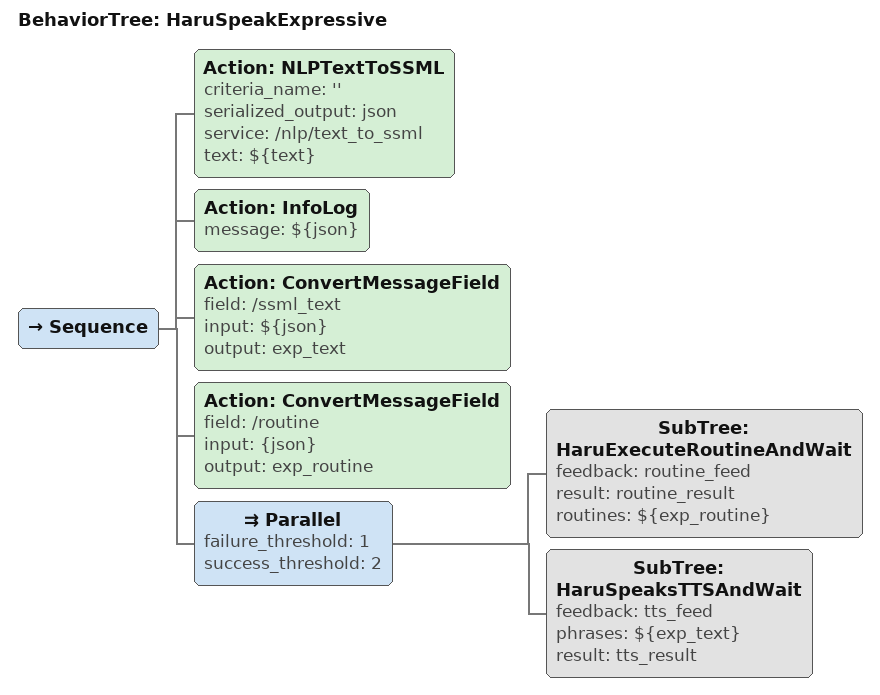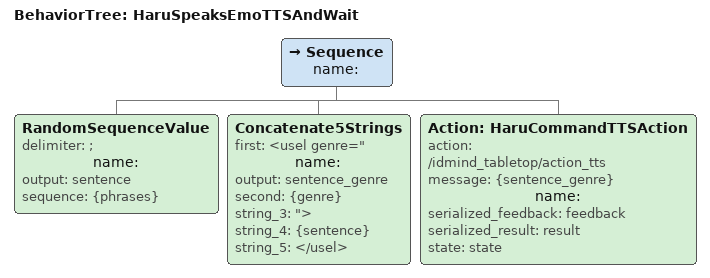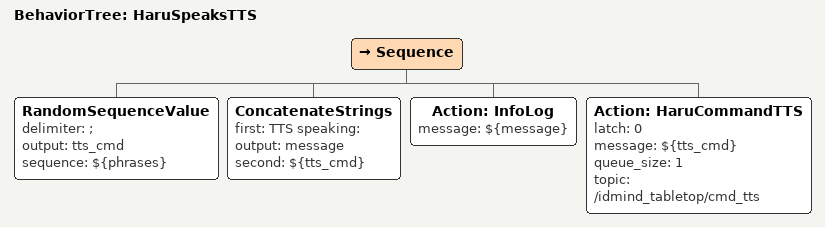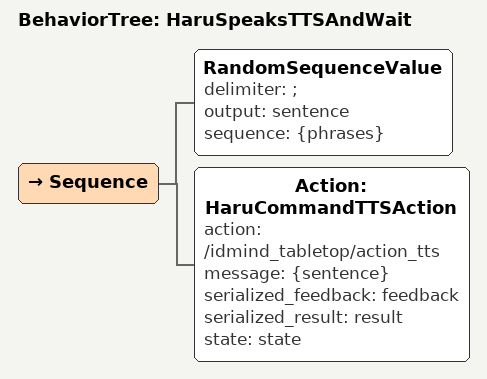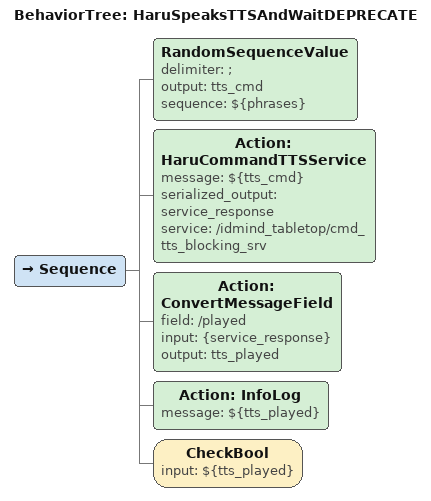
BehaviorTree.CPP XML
<BehaviorTree ID="HaruSpeakExpressive">
    <Sequence>
        <Action ID="NLPTextToSSML" criteria_name="''" serialized_output="json" service="/nlp/text_to_ssml" text="${text}"/>
        <Action ID="InfoLog" message="${json}"/>
        <Action ID="ConvertMessageField" field="/ssml_text" input="${json}" output="exp_text"/>
        <Action ID="ConvertMessageField" field="/routine" input="{json}" output="exp_routine"/>
        <Parallel failure_threshold="1" success_threshold="2">
            <SubTree ID="HaruExecuteRoutineAndWait" feedback="routine_feed" result="routine_result" routines="${exp_routine}"/>
            <SubTree ID="HaruSpeaksTTSAndWait" feedback="tts_feed" phrases="${exp_text}" result="tts_result"/>
        </Parallel>
    </Sequence>
</BehaviorTree>

<BehaviorTree ID="HaruSpeaksEmoTTSAndWait">
    <Sequence name="">
        <RandomSequenceValue delimiter=";" name="" output="sentence" sequence="{phrases}"/>
        <Concatenate5Strings first="&lt;usel genre=&quot;" name="" output="sentence_genre" second="{genre}" string_3="&quot;> " string_4="{sentence}" string_5=" &lt;/usel>"/>
        <Action ID="HaruCommandTTSAction" action="/idmind_tabletop/action_tts" message="{sentence_genre}" name="" serialized_feedback="feedback" serialized_result="result" state="state"/>
    </Sequence>
</BehaviorTree>

<BehaviorTree ID="HaruSpeaksTTS">
    <Sequence>
        <RandomSequenceValue delimiter=";" output="tts_cmd" sequence="${phrases}"/>
        <ConcatenateStrings first="TTS speaking: " output="message" second="${tts_cmd}"/>
        <Action ID="InfoLog" message="${message}"/>
        <Action ID="HaruCommandTTS" latch="0" message="${tts_cmd}" queue_size="1" topic="/idmind_tabletop/cmd_tts"/>
    </Sequence>
</BehaviorTree>

<BehaviorTree ID="HaruSpeaksTTSAndWait">
    <Sequence>
        <RandomSequenceValue delimiter=";" output="sentence" sequence="{phrases}"/>
        <Action ID="HaruCommandTTSAction" action="/idmind_tabletop/action_tts" message="{sentence}" serialized_feedback="feedback" serialized_result="result" state="state"/>
    </Sequence>
</BehaviorTree>

<BehaviorTree ID="HaruSpeaksTTSAndWaitDEPRECATE">
    <Sequence>
        <RandomSequenceValue delimiter=";" output="tts_cmd" sequence="${phrases}"/>
        <Action ID="HaruCommandTTSService" message="${tts_cmd}" serialized_output="service_response" service="/idmind_tabletop/cmd_tts_blocking_srv"/>
        <Action ID="ConvertMessageField" field="/played" input="{service_response}" output="tts_played"/>
        <Action ID="InfoLog" message="${tts_played}"/>
        <CheckBool input="${tts_played}"/>
    </Sequence>
</BehaviorTree>
